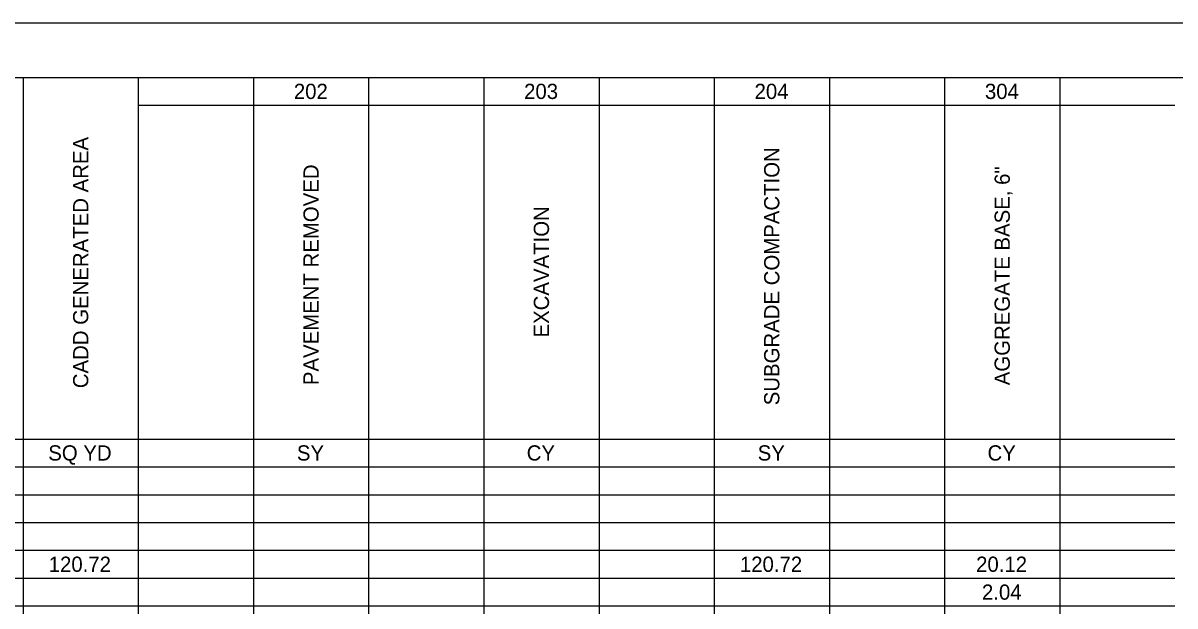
# Model space of a CAD drawing. Extents: x 0 to 34, y 0 to 22.
# Drawn here: x 10.81 to 21.4, y 16.64 to 22 of the extents above; entities that cross this region are included whole.
import ezdxf

# ---------------------------------------------------------------- set-up
doc = ezdxf.new("R2010")
doc.units = 0
for name, color, linetype in [('Default', 7, 'Continuous'), ('SH_Border', 7, 'Continuous'), ('SH_Cut_Line', 7, 'Continuous')]:
    doc.layers.add(name, color=color, linetype=linetype)

msp = doc.modelspace()

# ---------------------------------------------------------------- linework, layer by layer
at = {"layer": 'Default'}
for p, q in [((9.754, 21.5), (10.813, 21.5)), ((10.813, 21.5), (11.872, 21.5)), ((10.813, 21.5), (10.813, 21.244)), ((11.872, 21.5), (12.931, 21.5)), ((11.872, 21.5), (11.872, 21.244)), ((12.931, 21.5), (15.05, 21.5)), ((12.931, 21.5), (12.931, 21.244)), ((13.99, 21.5), (13.99, 21.244)), ((15.05, 21.5), (21.404, 21.5)), ((15.05, 21.5), (15.05, 21.244)), ((16.109, 21.5), (16.109, 21.244)), ((17.168, 21.5), (17.168, 21.244)), ((18.227, 21.5), (18.227, 21.244)), ((19.286, 21.5), (19.286, 21.244)), ((20.345, 21.5), (20.345, 21.244)), ((10.813, 21.244), (10.813, 20.989)), ((11.872, 21.244), (12.931, 21.244)), ((11.872, 21.244), (11.872, 20.989)), ((12.931, 21.244), (15.05, 21.244)), ((12.931, 21.244), (12.931, 20.989)), ((13.99, 21.244), (13.99, 20.989)), ((15.05, 21.244), (21.404, 21.244)), ((15.05, 21.244), (15.05, 20.989)), ((16.109, 21.244), (16.109, 20.989)), ((17.168, 21.244), (17.168, 20.989)), ((18.227, 21.244), (18.227, 20.989)), ((19.286, 21.244), (19.286, 20.989)), ((20.345, 21.244), (20.345, 20.989)), ((10.813, 20.989), (10.813, 20.733)), ((11.872, 20.989), (11.872, 20.733)), ((12.931, 20.989), (12.931, 20.733)), ((13.99, 20.989), (13.99, 20.733)), ((15.05, 20.989), (15.05, 20.733)), ((16.109, 20.989), (16.109, 20.733)), ((17.168, 20.989), (17.168, 20.733)), ((18.227, 20.989), (18.227, 20.733)), ((19.286, 20.989), (19.286, 20.733)), ((20.345, 20.989), (20.345, 20.733)), ((10.813, 20.733), (10.813, 20.477)), ((11.872, 20.733), (11.872, 20.477)), ((12.931, 20.733), (12.931, 20.477)), ((13.99, 20.733), (13.99, 20.477)), ((15.05, 20.733), (15.05, 20.477)), ((16.109, 20.733), (16.109, 20.477)), ((17.168, 20.733), (17.168, 20.477)), ((18.227, 20.733), (18.227, 20.477)), ((19.286, 20.733), (19.286, 20.477)), ((20.345, 20.733), (20.345, 20.477)), ((10.813, 20.477), (10.813, 20.222)), ((11.872, 20.477), (11.872, 20.222)), ((12.931, 20.477), (12.931, 20.222)), ((13.99, 20.477), (13.99, 20.222)), ((15.05, 20.477), (15.05, 20.222)), ((16.109, 20.477), (16.109, 20.222)), ((17.168, 20.477), (17.168, 20.222)), ((18.227, 20.477), (18.227, 20.222)), ((19.286, 20.477), (19.286, 20.222)), ((20.345, 20.477), (20.345, 20.222)), ((10.813, 20.222), (10.813, 19.966)), ((11.872, 20.222), (11.872, 19.966)), ((12.931, 20.222), (12.931, 19.966)), ((13.99, 20.222), (13.99, 19.966)), ((15.05, 20.222), (15.05, 19.966)), ((16.109, 20.222), (16.109, 19.966)), ((17.168, 20.222), (17.168, 19.966)), ((18.227, 20.222), (18.227, 19.966)), ((19.286, 20.222), (19.286, 19.966)), ((20.345, 20.222), (20.345, 19.966)), ((10.813, 19.966), (10.813, 19.71)), ((11.872, 19.966), (11.872, 19.71)), ((12.931, 19.966), (12.931, 19.71)), ((13.99, 19.966), (13.99, 19.71)), ((15.05, 19.966), (15.05, 19.71)), ((16.109, 19.966), (16.109, 19.71)), ((17.168, 19.966), (17.168, 19.71)), ((18.227, 19.966), (18.227, 19.71)), ((19.286, 19.966), (19.286, 19.71)), ((20.345, 19.966), (20.345, 19.71)), ((10.813, 19.71), (10.813, 19.455)), ((11.872, 19.71), (11.872, 19.455)), ((12.931, 19.71), (12.931, 19.455)), ((13.99, 19.71), (13.99, 19.455)), ((15.05, 19.71), (15.05, 19.455)), ((16.109, 19.71), (16.109, 19.455)), ((17.168, 19.71), (17.168, 19.455)), ((18.227, 19.71), (18.227, 19.455)), ((19.286, 19.71), (19.286, 19.455)), ((20.345, 19.71), (20.345, 19.455)), ((10.813, 19.455), (10.813, 19.199)), ((11.872, 19.455), (11.872, 19.199)), ((12.931, 19.455), (12.931, 19.199)), ((13.99, 19.455), (13.99, 19.199)), ((15.05, 19.455), (15.05, 19.199)), ((16.109, 19.455), (16.109, 19.199)), ((17.168, 19.455), (17.168, 19.199)), ((18.227, 19.455), (18.227, 19.199)), ((19.286, 19.455), (19.286, 19.199)), ((20.345, 19.455), (20.345, 19.199)), ((10.813, 19.199), (10.813, 18.943)), ((11.872, 19.199), (11.872, 18.943)), ((12.931, 19.199), (12.931, 18.943)), ((13.99, 19.199), (13.99, 18.943)), ((15.05, 19.199), (15.05, 18.943)), ((16.109, 19.199), (16.109, 18.943)), ((17.168, 19.199), (17.168, 18.943)), ((18.227, 19.199), (18.227, 18.943)), ((19.286, 19.199), (19.286, 18.943)), ((20.345, 19.199), (20.345, 18.943)), ((10.813, 18.943), (10.813, 18.688)), ((11.872, 18.943), (11.872, 18.688)), ((12.931, 18.943), (12.931, 18.688)), ((13.99, 18.943), (13.99, 18.688)), ((15.05, 18.943), (15.05, 18.688)), ((16.109, 18.943), (16.109, 18.688)), ((17.168, 18.943), (17.168, 18.688)), ((18.227, 18.943), (18.227, 18.688)), ((19.286, 18.943), (19.286, 18.688)), ((20.345, 18.943), (20.345, 18.688)), ((10.813, 18.688), (10.813, 18.432)), ((11.872, 18.688), (11.872, 18.432)), ((12.931, 18.688), (12.931, 18.432)), ((13.99, 18.688), (13.99, 18.432)), ((15.05, 18.688), (15.05, 18.432)), ((16.109, 18.688), (16.109, 18.432)), ((17.168, 18.688), (17.168, 18.432)), ((18.227, 18.688), (18.227, 18.432)), ((19.286, 18.688), (19.286, 18.432)), ((20.345, 18.688), (20.345, 18.432)), ((10.813, 18.432), (10.813, 18.177)), ((11.872, 18.432), (11.872, 18.177)), ((12.931, 18.432), (12.931, 18.177)), ((13.99, 18.432), (13.99, 18.177)), ((15.05, 18.432), (15.05, 18.177)), ((16.109, 18.432), (16.109, 18.177)), ((17.168, 18.432), (17.168, 18.177)), ((18.227, 18.432), (18.227, 18.177)), ((19.286, 18.432), (19.286, 18.177)), ((20.345, 18.432), (20.345, 18.177)), ((9.754, 18.177), (10.813, 18.177)), ((10.813, 18.177), (11.872, 18.177)), ((10.813, 18.177), (10.813, 17.921)), ((11.872, 18.177), (12.931, 18.177)), ((11.872, 18.177), (11.872, 17.921)), ((12.931, 18.177), (15.05, 18.177)), ((12.931, 18.177), (12.931, 17.921)), ((13.99, 18.177), (13.99, 17.921)), ((15.05, 18.177), (21.404, 18.177)), ((15.05, 18.177), (15.05, 17.921)), ((16.109, 18.177), (16.109, 17.921)), ((17.168, 18.177), (17.168, 17.921)), ((18.227, 18.177), (18.227, 17.921)), ((19.286, 18.177), (19.286, 17.921)), ((20.345, 18.177), (20.345, 17.921)), ((9.754, 17.921), (10.813, 17.921)), ((10.813, 17.921), (11.872, 17.921)), ((10.813, 17.921), (10.813, 17.665)), ((11.872, 17.921), (12.931, 17.921)), ((11.872, 17.921), (11.872, 17.665)), ((12.931, 17.921), (15.05, 17.921)), ((12.931, 17.921), (12.931, 17.665)), ((13.99, 17.921), (13.99, 17.665)), ((15.05, 17.921), (21.404, 17.921)), ((15.05, 17.921), (15.05, 17.665)), ((16.109, 17.921), (16.109, 17.665)), ((17.168, 17.921), (17.168, 17.665)), ((18.227, 17.921), (18.227, 17.665)), ((19.286, 17.921), (19.286, 17.665)), ((20.345, 17.921), (20.345, 17.665)), ((9.754, 17.665), (10.813, 17.665)), ((10.813, 17.665), (11.872, 17.665)), ((10.813, 17.665), (10.813, 17.41)), ((11.872, 17.665), (12.931, 17.665)), ((11.872, 17.665), (11.872, 17.41)), ((12.931, 17.665), (15.05, 17.665)), ((12.931, 17.665), (12.931, 17.41)), ((13.99, 17.665), (13.99, 17.41)), ((15.05, 17.665), (21.404, 17.665)), ((15.05, 17.665), (15.05, 17.41)), ((16.109, 17.665), (16.109, 17.41)), ((17.168, 17.665), (17.168, 17.41)), ((18.227, 17.665), (18.227, 17.41)), ((19.286, 17.665), (19.286, 17.41)), ((20.345, 17.665), (20.345, 17.41)), ((9.754, 17.41), (10.813, 17.41)), ((10.813, 17.41), (11.872, 17.41)), ((10.813, 17.41), (10.813, 17.154)), ((11.872, 17.41), (12.931, 17.41)), ((11.872, 17.41), (11.872, 17.154)), ((12.931, 17.41), (15.05, 17.41)), ((12.931, 17.41), (12.931, 17.154)), ((13.99, 17.41), (13.99, 17.154)), ((15.05, 17.41), (21.404, 17.41)), ((15.05, 17.41), (15.05, 17.154)), ((16.109, 17.41), (16.109, 17.154)), ((17.168, 17.41), (17.168, 17.154)), ((18.227, 17.41), (18.227, 17.154)), ((19.286, 17.41), (19.286, 17.154)), ((20.345, 17.41), (20.345, 17.154)), ((9.754, 17.154), (10.813, 17.154)), ((10.813, 17.154), (11.872, 17.154)), ((10.813, 17.154), (10.813, 16.898)), ((11.872, 17.154), (12.931, 17.154)), ((11.872, 17.154), (11.872, 16.898)), ((12.931, 17.154), (15.05, 17.154)), ((12.931, 17.154), (12.931, 16.898)), ((13.99, 17.154), (13.99, 16.898)), ((15.05, 17.154), (21.404, 17.154)), ((15.05, 17.154), (15.05, 16.898)), ((16.109, 17.154), (16.109, 16.898)), ((17.168, 17.154), (17.168, 16.898)), ((18.227, 17.154), (18.227, 16.898)), ((19.286, 17.154), (19.286, 16.898)), ((20.345, 17.154), (20.345, 16.898)), ((9.754, 16.898), (10.813, 16.898)), ((10.813, 16.898), (11.872, 16.898)), ((10.813, 16.898), (10.813, 16.643)), ((11.872, 16.898), (12.931, 16.898)), ((11.872, 16.898), (11.872, 16.643)), ((12.931, 16.898), (15.05, 16.898)), ((12.931, 16.898), (12.931, 16.643)), ((13.99, 16.898), (13.99, 16.643)), ((15.05, 16.898), (21.404, 16.898)), ((15.05, 16.898), (15.05, 16.643)), ((16.109, 16.898), (16.109, 16.643)), ((17.168, 16.898), (17.168, 16.643)), ((18.227, 16.898), (18.227, 16.643)), ((19.286, 16.898), (19.286, 16.643)), ((20.345, 16.898), (20.345, 16.643)), ((9.754, 16.643), (10.813, 16.643)), ((10.813, 16.643), (11.872, 16.643)), ((10.813, 16.643), (10.813, 16.387)), ((11.872, 16.643), (12.931, 16.643)), ((11.872, 16.643), (11.872, 16.387)), ((12.931, 16.643), (15.05, 16.643)), ((12.931, 16.643), (12.931, 16.387)), ((13.99, 16.643), (13.99, 16.387)), ((15.05, 16.643), (21.404, 16.643)), ((15.05, 16.643), (15.05, 16.387)), ((16.109, 16.643), (16.109, 16.387)), ((17.168, 16.643), (17.168, 16.387)), ((18.227, 16.643), (18.227, 16.387)), ((19.286, 16.643), (19.286, 16.387)), ((20.345, 16.643), (20.345, 16.387))]:
    msp.add_line(p, q, dxfattribs=at)
at = {"layer": 'SH_Border'}
msp.add_lwpolyline([(1.5, 21.5), (33.5, 21.5), (33.5, 0.5), (1.5, 0.5)], close=True, dxfattribs=at)
at = {"layer": 'SH_Cut_Line'}
msp.add_lwpolyline([(0, 0), (34, 0), (34, 22), (0, 22)], close=True, dxfattribs=at)

# ---------------------------------------------------------------- texts
at = {"layer": 'Default'}
for s, p in [('202', (13.303, 21.302)), ('203', (15.42, 21.302)), ('204', (17.539, 21.302)), ('304', (19.657, 21.302)), ('SQ YD', (11.045, 17.979)), ('SY', (13.331, 17.979)), ('CY', (15.444, 17.979)), ('SY', (17.568, 17.979)), ('CY', (19.681, 17.979)), ('120.72', (11.049, 16.956)), ('120.72', (17.404, 16.956)), ('20.12', (19.576, 16.956)), ('2.04', (19.63, 16.7))]:
    msp.add_text(s, height=0.14, dxfattribs=at).set_placement(p)
for s, p in [('CADD GENERATED AREA', (11.413, 18.644)), ('SUBGRADE COMPACTION', (17.767, 18.487)), ('PAVEMENT REMOVED', (13.531, 18.672)), ('AGGREGATE BASE, 6"', (19.886, 18.671)), ('EXCAVATION', (15.649, 19.11))]:
    msp.add_text(s, height=0.14, rotation=90, dxfattribs=at).set_placement(p)

doc.saveas('drawing.dxf')
